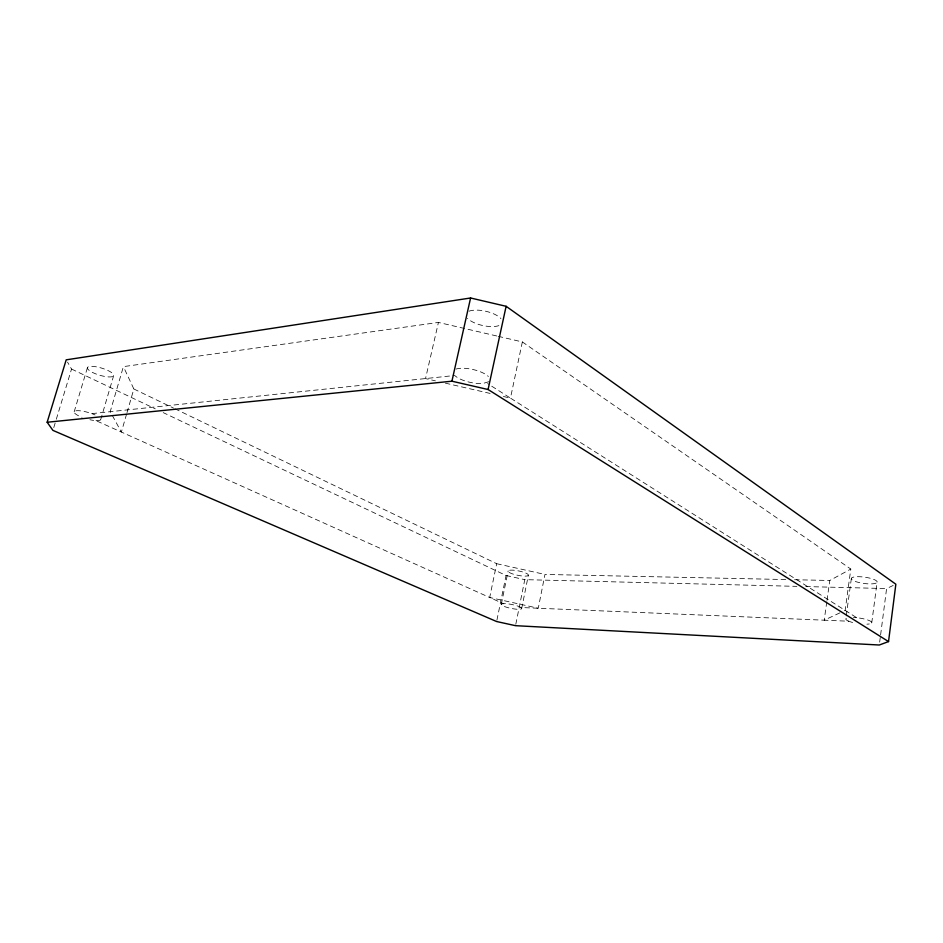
<?xml version="1.0" encoding="UTF-8"?>
<svg xmlns="http://www.w3.org/2000/svg" width="943" height="943" viewBox="0 0 943 943"><rect width="100%" height="100%" fill="white"/><g stroke="black" fill="none" stroke-linecap="round" stroke-linejoin="round"><path stroke-width="0.71" stroke-dasharray="4.71 3.54" d="M879.666 642.124L880.42 636.336M880.609 634.887L886.597 588.573L893.21 585.45M871.733 622.946L877.073 582.338A13.037 3.159 7.9 0 0 859.12 576.703A13.037 3.159 7.9 0 0 856.515 581.855A13.037 3.159 7.9 0 0 877.073 582.338M498.175 336.309L522.351 341.932L850.81 569.053L845.14 610.416L841.215 612.243M846.248 615.862L851.376 578.318M826.799 601.752L824.206 620.188L520.913 607.516L519.593 606.797A10.432 1.992 11.6 0 0 505.153 603.614L501.982 603.838A10.432 1.992 11.6 0 0 510.257 608.223A10.432 1.992 11.6 0 0 521.644 608.176L520.913 607.516M826.999 600.326L829.793 580.475L850.81 569.053M785.743 579.544L544.948 574.44L538.276 608.235L489.676 597.497L96.009 420.649L93.18 420.342A13.839 3.312 16.2 0 1 89.903 419.718M521.644 608.707L528.328 575.395A10.373 2.228 11.5 0 0 514.383 570.279A10.373 2.228 11.5 0 0 512.037 573.721A10.373 2.228 11.5 0 0 528.328 575.395M515.809 624.242L524.779 579.65L796.882 586.357M496.926 620.093L506.073 575.501L163.233 412.621M501.334 604.215L508.159 570.904M174.903 408.755L496.69 563.702L489.676 597.497L503.303 603.626M522.351 341.932L510.458 398.111L856.668 617.712L860.134 618.16A13.143 2.829 8.3 0 1 871.285 621.755A13.143 2.829 8.3 0 1 866.923 624.183M496.749 335.979L438.436 322.423L425.529 378.579L435.43 380.866M126.61 414.012L121.376 432.083L110.213 411.655L123.392 366.627L438.436 322.423M127.01 412.621L133.847 388.988L123.392 366.627M100.712 419.6L113.655 375.656A13.709 3.689 16.8 0 0 95.066 366.615A13.709 3.689 16.8 0 0 92.909 372.638A13.709 3.689 16.8 0 0 113.655 375.656M74.167 411.808L87.416 367.687M53.775 427.592L55.896 420.625M56.309 419.234L71.538 369.055L67.531 362.136M839.907 612.856L824.206 620.188L848.724 621.225L851.187 622.085A13.143 2.829 8.3 0 0 854.158 622.84M488.745 381.726L483.146 383.424A18.99 6.577 12.7 0 1 457.225 377.459L454.644 375.503L91.848 413.623L88.512 412.539A13.839 3.312 16.2 0 0 74.544 411.301A13.839 3.312 16.2 0 0 82.017 417.325M96.009 420.649L98.39 420.625A13.839 3.312 16.2 0 0 100.559 418.657M794.56 579.733L829.793 580.475M805.711 586.57L886.597 588.573M853.439 617.476L856.668 617.712M506.073 575.501L524.779 579.65M496.69 563.702L544.948 574.44M445.344 383.141L492.057 393.879M503.385 396.484L510.458 398.111L487.602 383.577M91.848 413.623L95.054 414.932M71.538 369.055L155.253 408.826M133.847 388.988L173.583 408.119M848.724 621.225L846.955 620.353A13.143 2.829 8.3 0 1 848.205 617.689M498.871 325.618A18.766 7.296 12.8 0 1 467.433 318.286M469.072 311.178A18.766 7.296 12.8 0 1 485.951 311.296A18.766 7.296 12.8 0 1 500.933 318.616M456.094 369.067A18.99 6.577 12.7 0 1 473.103 369.538A18.99 6.577 12.7 0 1 488.368 376.505"/><path stroke-width="1.41" d="M888.53 641.582L895.85 584.212L506.12 306.298L470.592 297.988L66.199 359.837L47.15 422.252L52.926 430.385L496.631 621.531L515.515 625.68L879.3 645.012L888.53 641.582L488.085 389.518L451.921 381.196L47.15 422.252M488.085 389.518L506.12 306.298M451.921 381.196L470.592 297.988"/></g></svg>
